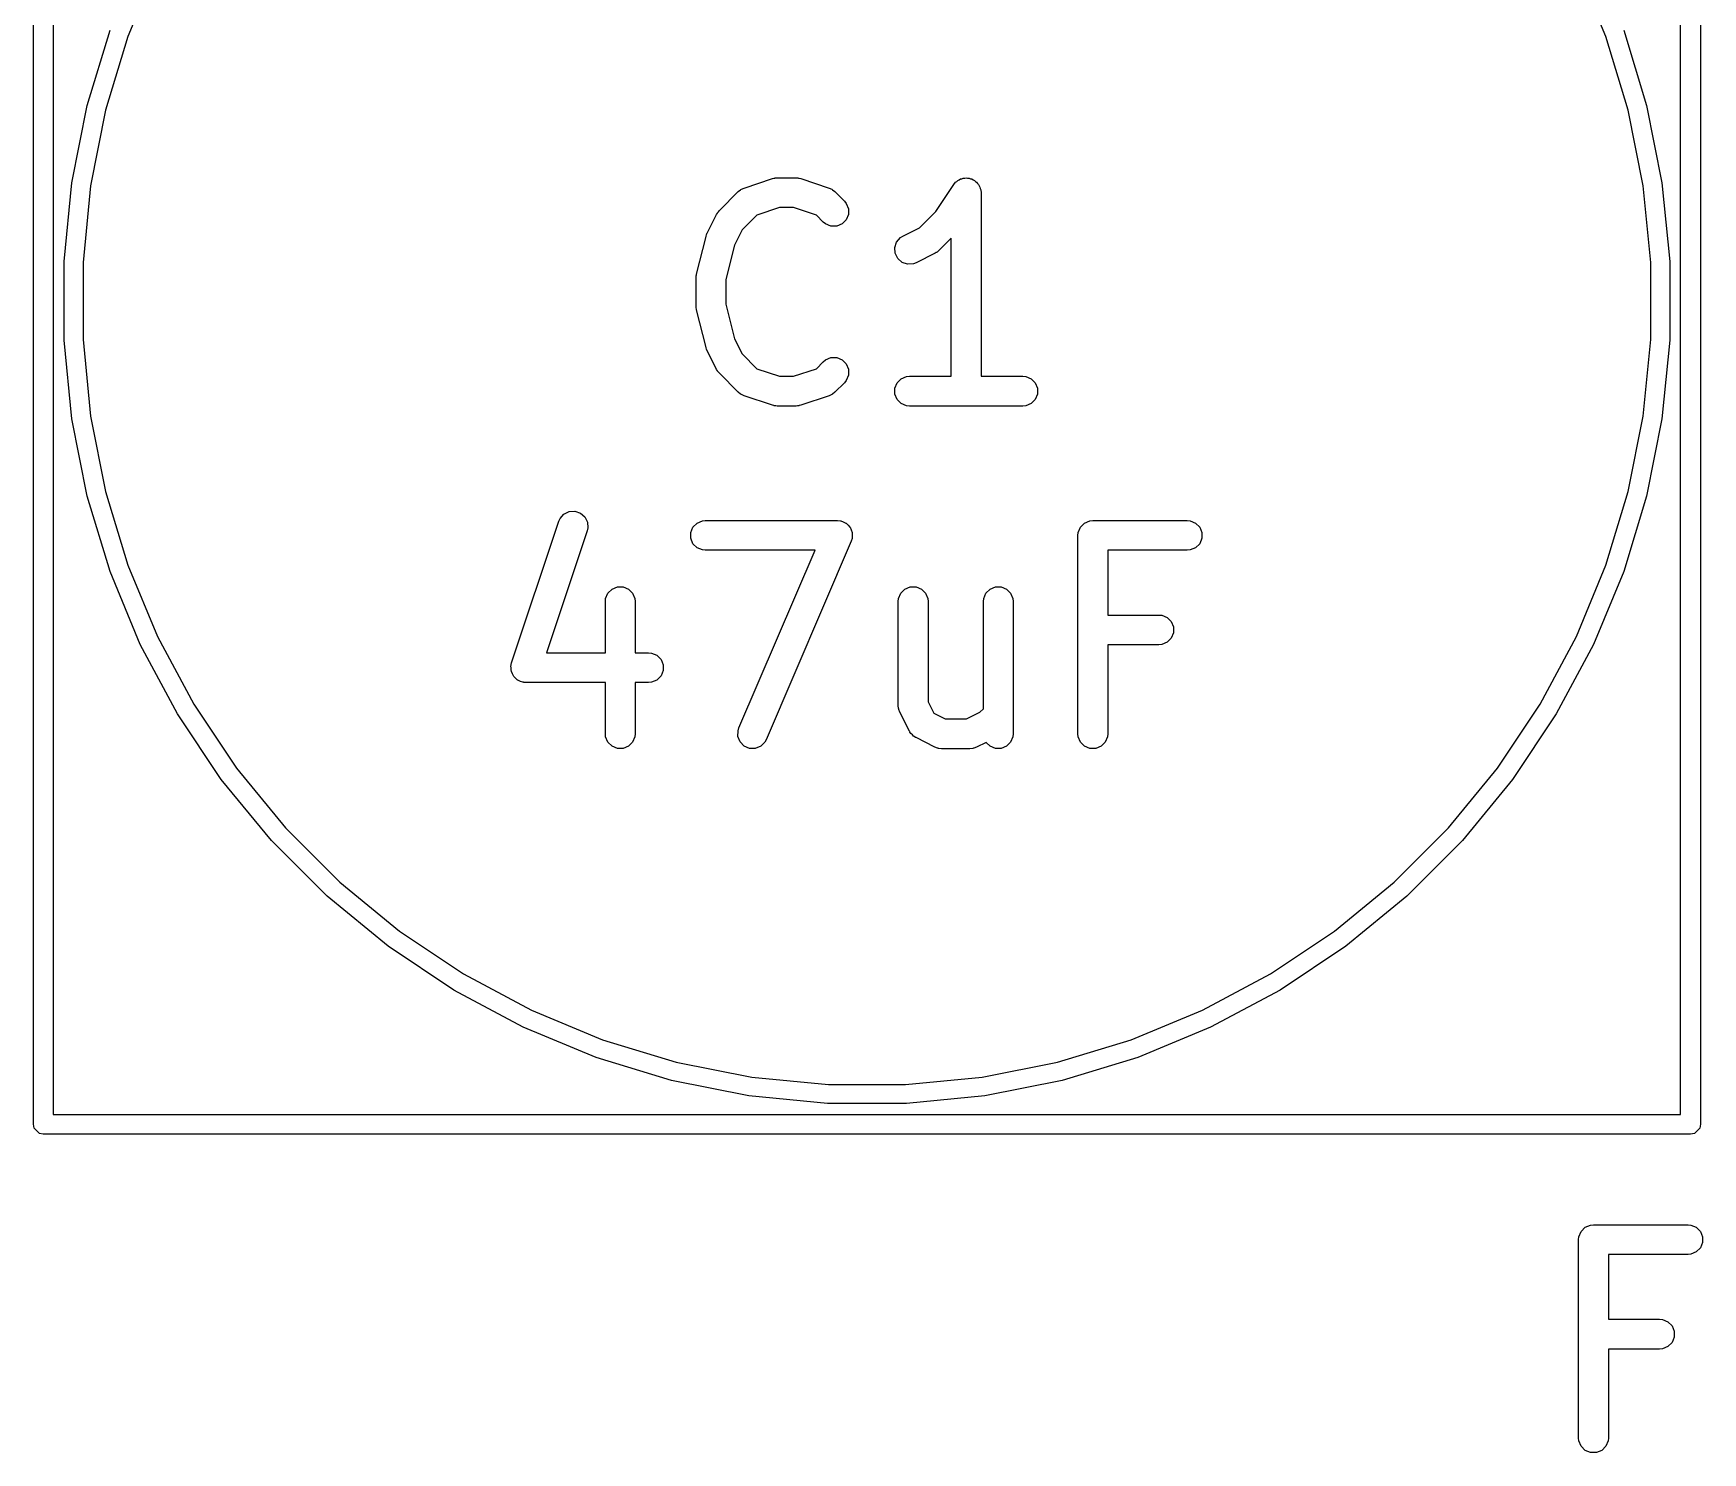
# Model space of a CAD drawing. Header units: inches. Extents: x 4.65 to 7.43, y -3.99 to -2.61.
# Drawn here: x 4.9856 to 5.3168, y -3.9645 to -3.6829 of the extents above; entities that cross this region are included whole.
import ezdxf

# ---------------------------------------------------------------- set-up
doc = ezdxf.new("R2010")
doc.units = ezdxf.units.IN
doc.header["$MEASUREMENT"] = 0
doc.layers.add('BLACK', color=250, linetype='CONTINUOUS')

msp = doc.modelspace()

# ---------------------------------------------------------------- linework, layer by layer
at = {"layer": 'BLACK', "linetype": 'CONTINUOUS'}
for p, q in [((4.98565, -3.89939), (4.98565, -3.61198)), ((5.31635, -3.61198), (5.31635, -3.89939)), ((4.98958, -3.6128), (4.98958, -3.89742)), ((5.31242, -3.89742), (5.31242, -3.6128)), ((5.01025, -3.66943), (5.0044, -3.68355)), ((5.2976, -3.68355), (5.29175, -3.66943)), ((4.99633, -3.69726), (5.00087, -3.68228)), ((5.0044, -3.68355), (4.99997, -3.69817)), ((5.30203, -3.69817), (5.2976, -3.68355)), ((5.30113, -3.68228), (5.30567, -3.69726)), ((4.99328, -3.7126), (4.99633, -3.69726)), ((4.99997, -3.69817), (4.99699, -3.71315)), ((5.30501, -3.71315), (5.30203, -3.69817)), ((5.30567, -3.69726), (5.30872, -3.7126)), ((5.12663, -3.71361), (5.13226, -3.71173)), ((5.13226, -3.71173), (5.13254, -3.71167)), ((5.13254, -3.71167), (5.13261, -3.71164)), ((5.13261, -3.71164), (5.13272, -3.71163)), ((5.13272, -3.71163), (5.13282, -3.71161)), ((5.13282, -3.71161), (5.1329, -3.71161)), ((5.1329, -3.71161), (5.13319, -3.71158)), ((5.13319, -3.71158), (5.13694, -3.71158)), ((5.13694, -3.71158), (5.13723, -3.71161)), ((5.13723, -3.71161), (5.13731, -3.71161)), ((5.13731, -3.71161), (5.13741, -3.71163)), ((5.13741, -3.71163), (5.13752, -3.71164)), ((5.13752, -3.71164), (5.13759, -3.71167)), ((5.13759, -3.71167), (5.13787, -3.71173)), ((5.13787, -3.71173), (5.1435, -3.71361)), ((5.16904, -3.71208), (5.16931, -3.71197)), ((5.16931, -3.71197), (5.16955, -3.71181)), ((5.16955, -3.71181), (5.16984, -3.71175)), ((5.16984, -3.71175), (5.17011, -3.71164)), ((5.17011, -3.71164), (5.1704, -3.71164)), ((5.1704, -3.71164), (5.17068, -3.71158)), ((5.17068, -3.71158), (5.17097, -3.71164)), ((5.17097, -3.71164), (5.17126, -3.71164)), ((5.17126, -3.71164), (5.17153, -3.71175)), ((5.17153, -3.71175), (5.17181, -3.71181)), ((5.17181, -3.71181), (5.17206, -3.71197)), ((5.17206, -3.71197), (5.17233, -3.71208)), ((4.99174, -3.72818), (4.99328, -3.7126)), ((4.99699, -3.71315), (4.99549, -3.72836)), ((5.12173, -3.71807), (5.12548, -3.71432)), ((5.12548, -3.71432), (5.12592, -3.71396)), ((5.12592, -3.71396), (5.12602, -3.71392)), ((5.12602, -3.71392), (5.1261, -3.71385)), ((5.1261, -3.71385), (5.12663, -3.71361)), ((5.1435, -3.71361), (5.14403, -3.71385)), ((5.14403, -3.71385), (5.14411, -3.71392)), ((5.14411, -3.71392), (5.1442, -3.71396)), ((5.1442, -3.71396), (5.14465, -3.71432)), ((5.14465, -3.71432), (5.14653, -3.7162)), ((5.16464, -3.71828), (5.16823, -3.7129)), ((5.16823, -3.71289), (5.16859, -3.71245)), ((5.16823, -3.7129), (5.16823, -3.71289)), ((5.16823, -3.7129), (5.16823, -3.7129)), ((5.16823, -3.7129), (5.16823, -3.7129)), ((5.16859, -3.71245), (5.16884, -3.71229)), ((5.16884, -3.71229), (5.16904, -3.71208)), ((5.17233, -3.71208), (5.17253, -3.71229)), ((5.17253, -3.71229), (5.17277, -3.71245)), ((5.17277, -3.71245), (5.17293, -3.71269)), ((5.17293, -3.71269), (5.17314, -3.7129)), ((5.17314, -3.7129), (5.17325, -3.71316)), ((5.17325, -3.71316), (5.17341, -3.7134)), ((5.17341, -3.7134), (5.17347, -3.71369)), ((5.17347, -3.71369), (5.17358, -3.71396)), ((5.17358, -3.71396), (5.17364, -3.71453)), ((5.17364, -3.71453), (5.17364, -3.71453)), ((5.17364, -3.71453), (5.17364, -3.71453)), ((5.17364, -3.71453), (5.17364, -3.71454)), ((5.17364, -3.71454), (5.17364, -3.75095)), ((5.30651, -3.72836), (5.30501, -3.71315)), ((5.30872, -3.7126), (5.31026, -3.72818)), ((5.12117, -3.71884), (5.12133, -3.71859)), ((5.12133, -3.71859), (5.12136, -3.71852)), ((5.12136, -3.71852), (5.12143, -3.71844)), ((5.12143, -3.71844), (5.12148, -3.71835)), ((5.12148, -3.71835), (5.12154, -3.7183)), ((5.12154, -3.7183), (5.12173, -3.71807)), ((5.13367, -3.71749), (5.12916, -3.71899)), ((5.13646, -3.71749), (5.13367, -3.71749)), ((5.14097, -3.71899), (5.13646, -3.71749)), ((5.14653, -3.7162), (5.14689, -3.71665)), ((5.14689, -3.71665), (5.14733, -3.71771)), ((5.14733, -3.71771), (5.14733, -3.71886)), ((5.16144, -3.72148), (5.16464, -3.71828)), ((5.1193, -3.72259), (5.12117, -3.71884)), ((5.12624, -3.72191), (5.12473, -3.72494)), ((5.12916, -3.71899), (5.12624, -3.72191)), ((5.14235, -3.72037), (5.14097, -3.71899)), ((5.1428, -3.72074), (5.14235, -3.72037)), ((5.14386, -3.72118), (5.1428, -3.72074)), ((5.14501, -3.72118), (5.14386, -3.72118)), ((5.14608, -3.72074), (5.14501, -3.72118)), ((5.14689, -3.71993), (5.14608, -3.72074)), ((5.14733, -3.71886), (5.14689, -3.71993)), ((5.15812, -3.72314), (5.16144, -3.72148)), ((5.1172, -3.73069), (5.11908, -3.72319)), ((5.11908, -3.72319), (5.11909, -3.72315)), ((5.11909, -3.72313), (5.11919, -3.72289)), ((5.11909, -3.72315), (5.11909, -3.72313)), ((5.11919, -3.72289), (5.11927, -3.72265)), ((5.11927, -3.72265), (5.11928, -3.72263)), ((5.11928, -3.72263), (5.1193, -3.72259)), ((5.12473, -3.72494), (5.12302, -3.73177)), ((5.15651, -3.72542), (5.15687, -3.72432)), ((5.15687, -3.72432), (5.15763, -3.72345)), ((5.15763, -3.72345), (5.15812, -3.72314)), ((5.16773, -3.72354), (5.16527, -3.726)), ((5.16773, -3.75095), (5.16773, -3.72354)), ((4.99174, -3.72836), (4.99174, -3.72818)), ((4.99174, -3.74382), (4.99174, -3.72836)), ((4.99549, -3.72836), (4.99549, -3.74364)), ((5.15659, -3.72656), (5.15651, -3.72542)), ((5.1571, -3.7276), (5.15659, -3.72656)), ((5.15797, -3.72835), (5.1571, -3.7276)), ((5.15907, -3.72871), (5.15797, -3.72835)), ((5.16076, -3.72843), (5.16022, -3.72863)), ((5.16451, -3.72655), (5.16076, -3.72843)), ((5.16475, -3.72639), (5.16451, -3.72655)), ((5.16483, -3.72637), (5.16475, -3.72639)), ((5.16491, -3.7263), (5.16483, -3.72637)), ((5.165, -3.72624), (5.16491, -3.7263)), ((5.16505, -3.72618), (5.165, -3.72624)), ((5.16527, -3.726), (5.16505, -3.72618)), ((5.30651, -3.74364), (5.30651, -3.72836)), ((5.31026, -3.72818), (5.31026, -3.74382)), ((5.11711, -3.73141), (5.11712, -3.73131)), ((5.11711, -3.73703), (5.11711, -3.73141)), ((5.11712, -3.73127), (5.11715, -3.73105)), ((5.11712, -3.73131), (5.11712, -3.73127)), ((5.11715, -3.73105), (5.11717, -3.73083)), ((5.11717, -3.73083), (5.11719, -3.73079)), ((5.11719, -3.73079), (5.1172, -3.73069)), ((5.12302, -3.73177), (5.12302, -3.73667)), ((5.16022, -3.72863), (5.15907, -3.72871)), ((5.11712, -3.73713), (5.11711, -3.73703)), ((5.11712, -3.73718), (5.11712, -3.73713)), ((5.11715, -3.73739), (5.11712, -3.73718)), ((5.11717, -3.73761), (5.11715, -3.73739)), ((5.11719, -3.73765), (5.11717, -3.73761)), ((5.1172, -3.73775), (5.11719, -3.73765)), ((5.11908, -3.74525), (5.1172, -3.73775)), ((5.12302, -3.73667), (5.12473, -3.7435)), ((4.99328, -3.7594), (4.99174, -3.74382)), ((4.99549, -3.74364), (4.99699, -3.75885)), ((5.12473, -3.7435), (5.12624, -3.74653)), ((5.30501, -3.75885), (5.30651, -3.74364)), ((5.31026, -3.74382), (5.30872, -3.7594)), ((5.11909, -3.74529), (5.11908, -3.74525)), ((5.11909, -3.74531), (5.11909, -3.74529)), ((5.11918, -3.74555), (5.11909, -3.74531)), ((5.11927, -3.74579), (5.11918, -3.74555)), ((5.11928, -3.74581), (5.11927, -3.74579)), ((5.1193, -3.74585), (5.11928, -3.74581)), ((5.12117, -3.7496), (5.1193, -3.74585)), ((5.12624, -3.74653), (5.12916, -3.74945)), ((5.14097, -3.74945), (5.14235, -3.74807)), ((5.14235, -3.74807), (5.1428, -3.7477)), ((5.1428, -3.7477), (5.14386, -3.74726)), ((5.14386, -3.74726), (5.14501, -3.74726)), ((5.14501, -3.74726), (5.14608, -3.7477)), ((5.14608, -3.7477), (5.14689, -3.74852)), ((5.12133, -3.74985), (5.12117, -3.7496)), ((5.12136, -3.74992), (5.12133, -3.74985)), ((5.12143, -3.75), (5.12136, -3.74992)), ((5.12148, -3.75009), (5.12143, -3.75)), ((5.12154, -3.75014), (5.12148, -3.75009)), ((5.12173, -3.75037), (5.12154, -3.75014)), ((5.12548, -3.75412), (5.12173, -3.75037)), ((5.12916, -3.74945), (5.13367, -3.75095)), ((5.13367, -3.75095), (5.13646, -3.75095)), ((5.13646, -3.75095), (5.14097, -3.74945)), ((5.14689, -3.74852), (5.14733, -3.74958)), ((5.14733, -3.75073), (5.14689, -3.7518)), ((5.14733, -3.74958), (5.14733, -3.75073)), ((5.15698, -3.75227), (5.1578, -3.75145)), ((5.1578, -3.75145), (5.15886, -3.75101)), ((5.15886, -3.75101), (5.15944, -3.75095)), ((5.15944, -3.75095), (5.16773, -3.75095)), ((5.17364, -3.75095), (5.18193, -3.75095)), ((5.18193, -3.75095), (5.18251, -3.75101)), ((5.18251, -3.75101), (5.18357, -3.75145)), ((5.18357, -3.75145), (5.18439, -3.75227)), ((5.12592, -3.75449), (5.12548, -3.75412)), ((5.12602, -3.75453), (5.12592, -3.75449)), ((5.1261, -3.7546), (5.12602, -3.75453)), ((5.12663, -3.75483), (5.1261, -3.7546)), ((5.13226, -3.75671), (5.12663, -3.75483)), ((5.1435, -3.75483), (5.13787, -3.75671)), ((5.14403, -3.7546), (5.1435, -3.75483)), ((5.14411, -3.75453), (5.14403, -3.7546)), ((5.1442, -3.75449), (5.14411, -3.75453)), ((5.14465, -3.75412), (5.1442, -3.75449)), ((5.14653, -3.75224), (5.14465, -3.75412)), ((5.14689, -3.7518), (5.14653, -3.75224)), ((5.15654, -3.75333), (5.15698, -3.75227)), ((5.15654, -3.75448), (5.15654, -3.75333)), ((5.15698, -3.75555), (5.15654, -3.75448)), ((5.18439, -3.75227), (5.18483, -3.75333)), ((5.18483, -3.75448), (5.18439, -3.75555)), ((5.18483, -3.75333), (5.18483, -3.75448)), ((5.13254, -3.75677), (5.13226, -3.75671)), ((5.13261, -3.7568), (5.13254, -3.75677)), ((5.13272, -3.75681), (5.13261, -3.7568)), ((5.13282, -3.75684), (5.13272, -3.75681)), ((5.1329, -3.75683), (5.13282, -3.75684)), ((5.13319, -3.75686), (5.1329, -3.75683)), ((5.13694, -3.75686), (5.13319, -3.75686)), ((5.13723, -3.75683), (5.13694, -3.75686)), ((5.13731, -3.75684), (5.13723, -3.75683)), ((5.13741, -3.75681), (5.13731, -3.75684)), ((5.13752, -3.7568), (5.13741, -3.75681)), ((5.13759, -3.75677), (5.13752, -3.7568)), ((5.13787, -3.75671), (5.13759, -3.75677)), ((5.1578, -3.75636), (5.15698, -3.75555)), ((5.15886, -3.7568), (5.1578, -3.75636)), ((5.15944, -3.75686), (5.15886, -3.7568)), ((5.18193, -3.75686), (5.15944, -3.75686)), ((5.18251, -3.7568), (5.18193, -3.75686)), ((5.18357, -3.75636), (5.18251, -3.7568)), ((5.18439, -3.75555), (5.18357, -3.75636)), ((4.99633, -3.77474), (4.99328, -3.7594)), ((4.99699, -3.75885), (4.99997, -3.77383)), ((5.30203, -3.77383), (5.30501, -3.75885)), ((5.30872, -3.7594), (5.30567, -3.77474)), ((5.00087, -3.78972), (4.99633, -3.77474)), ((4.99997, -3.77383), (5.0044, -3.78845)), ((5.2976, -3.78845), (5.30203, -3.77383)), ((5.30567, -3.77474), (5.30113, -3.78972)), ((5.09088, -3.77833), (5.09191, -3.77781)), ((5.09191, -3.77781), (5.09306, -3.77773)), ((5.09306, -3.77773), (5.09416, -3.7781)), ((5.09416, -3.7781), (5.09503, -3.77885)), ((5.08052, -3.80785), (5.08989, -3.77973)), ((5.08989, -3.77973), (5.09013, -3.7792)), ((5.09013, -3.7792), (5.09088, -3.77833)), ((5.09503, -3.77885), (5.09554, -3.77988)), ((5.09562, -3.78103), (5.0955, -3.7816)), ((5.09554, -3.77988), (5.09562, -3.78103)), ((5.11605, -3.78196), (5.11649, -3.7809)), ((5.11649, -3.7809), (5.1173, -3.78008)), ((5.1173, -3.78008), (5.11837, -3.77964)), ((5.11837, -3.77964), (5.11894, -3.77958)), ((5.11894, -3.77958), (5.14519, -3.77958)), ((5.14519, -3.77958), (5.14576, -3.77964)), ((5.14576, -3.77964), (5.14578, -3.77965)), ((5.14578, -3.77965), (5.1458, -3.77965)), ((5.1458, -3.77965), (5.14631, -3.77987)), ((5.14631, -3.77987), (5.14683, -3.78008)), ((5.14683, -3.78008), (5.14684, -3.78009)), ((5.14684, -3.78009), (5.14686, -3.7801)), ((5.14686, -3.7801), (5.14725, -3.7805)), ((5.14725, -3.7805), (5.14764, -3.7809)), ((5.14764, -3.7809), (5.14765, -3.78091)), ((5.14765, -3.78091), (5.14766, -3.78093)), ((5.14766, -3.78093), (5.14787, -3.78144)), ((5.14787, -3.78144), (5.14808, -3.78196)), ((5.19291, -3.78196), (5.19335, -3.7809)), ((5.19335, -3.7809), (5.19417, -3.78008)), ((5.19417, -3.78008), (5.19523, -3.77964)), ((5.19523, -3.77964), (5.19581, -3.77958)), ((5.19581, -3.77958), (5.21455, -3.77958)), ((5.21455, -3.77958), (5.21513, -3.77964)), ((5.21513, -3.77964), (5.21619, -3.78008)), ((5.21619, -3.78008), (5.21701, -3.7809)), ((5.21701, -3.7809), (5.21745, -3.78196)), ((5.0955, -3.7816), (5.08742, -3.80583)), ((5.11605, -3.78311), (5.11605, -3.78196)), ((5.11649, -3.78418), (5.11605, -3.78311)), ((5.1173, -3.78499), (5.11649, -3.78418)), ((5.1479, -3.7837), (5.13103, -3.82307)), ((5.14808, -3.78315), (5.1479, -3.7837)), ((5.14808, -3.78196), (5.14808, -3.78198)), ((5.14808, -3.78198), (5.14809, -3.782)), ((5.14809, -3.782), (5.14808, -3.78255)), ((5.14808, -3.78255), (5.14808, -3.78311)), ((5.14808, -3.78311), (5.14808, -3.78313)), ((5.14808, -3.78313), (5.14808, -3.78315)), ((5.19285, -3.78254), (5.19291, -3.78196)), ((5.19285, -3.82191), (5.19285, -3.78254)), ((5.21701, -3.78418), (5.21619, -3.78499)), ((5.21745, -3.78311), (5.21701, -3.78418)), ((5.21745, -3.78196), (5.21745, -3.78311)), ((5.11837, -3.78543), (5.1173, -3.78499)), ((5.11894, -3.78549), (5.11837, -3.78543)), ((5.14071, -3.78549), (5.11894, -3.78549)), ((5.1256, -3.82074), (5.14071, -3.78549)), ((5.21455, -3.78549), (5.19876, -3.78549)), ((5.19876, -3.78549), (5.19876, -3.79833)), ((5.21513, -3.78543), (5.21455, -3.78549)), ((5.21619, -3.78499), (5.21513, -3.78543)), ((5.00686, -3.80417), (5.00087, -3.78972)), ((5.0044, -3.78845), (5.01025, -3.80257)), ((5.29175, -3.80257), (5.2976, -3.78845)), ((5.30113, -3.78972), (5.29514, -3.80417)), ((5.09917, -3.79508), (5.09961, -3.79402)), ((5.09961, -3.79402), (5.10043, -3.7932)), ((5.10043, -3.7932), (5.10149, -3.79276)), ((5.10149, -3.79276), (5.10264, -3.79276)), ((5.10264, -3.79276), (5.10371, -3.7932)), ((5.10371, -3.7932), (5.10452, -3.79402)), ((5.10452, -3.79402), (5.10496, -3.79508)), ((5.15729, -3.79508), (5.15773, -3.79402)), ((5.15773, -3.79402), (5.15855, -3.7932)), ((5.15855, -3.7932), (5.15961, -3.79276)), ((5.15961, -3.79276), (5.16076, -3.79276)), ((5.16076, -3.79276), (5.16183, -3.7932)), ((5.16183, -3.7932), (5.16264, -3.79402)), ((5.16264, -3.79402), (5.16308, -3.79508)), ((5.17416, -3.79508), (5.1746, -3.79402)), ((5.1746, -3.79402), (5.17542, -3.7932)), ((5.17542, -3.7932), (5.17648, -3.79276)), ((5.17648, -3.79276), (5.17763, -3.79276)), ((5.17763, -3.79276), (5.1787, -3.7932)), ((5.1787, -3.7932), (5.17951, -3.79402)), ((5.17951, -3.79402), (5.17995, -3.79508)), ((5.09912, -3.79566), (5.09917, -3.79508)), ((5.09912, -3.80583), (5.09912, -3.79566)), ((5.10496, -3.79508), (5.10502, -3.79566)), ((5.10502, -3.79566), (5.10502, -3.80583)), ((5.15723, -3.79566), (5.15729, -3.79508)), ((5.15723, -3.81628), (5.15723, -3.79566)), ((5.16308, -3.79508), (5.16314, -3.79566)), ((5.16314, -3.79566), (5.16314, -3.81558)), ((5.17411, -3.79566), (5.17416, -3.79508)), ((5.17411, -3.81693), (5.17411, -3.79566)), ((5.17995, -3.79508), (5.18001, -3.79566)), ((5.18001, -3.79566), (5.18001, -3.82191)), ((5.19876, -3.79833), (5.20893, -3.79833)), ((5.20893, -3.79833), (5.20951, -3.79839)), ((5.20951, -3.79839), (5.21057, -3.79883)), ((5.21057, -3.79883), (5.21138, -3.79964)), ((5.21138, -3.79964), (5.21183, -3.80071)), ((5.21183, -3.80071), (5.21183, -3.80186)), ((5.01424, -3.81797), (5.00686, -3.80417)), ((5.01025, -3.80257), (5.01745, -3.81605)), ((5.20893, -3.80424), (5.19876, -3.80424)), ((5.19876, -3.80424), (5.19876, -3.82191)), ((5.20951, -3.80418), (5.20893, -3.80424)), ((5.21057, -3.80374), (5.20951, -3.80418)), ((5.21138, -3.80292), (5.21057, -3.80374)), ((5.21183, -3.80186), (5.21138, -3.80292)), ((5.28455, -3.81605), (5.29175, -3.80257)), ((5.29514, -3.80417), (5.28776, -3.81797)), ((5.08045, -3.80813), (5.08052, -3.80785)), ((5.08742, -3.80583), (5.09912, -3.80583)), ((5.10502, -3.80583), (5.10769, -3.80583)), ((5.10769, -3.80583), (5.10827, -3.80589)), ((5.10827, -3.80589), (5.10933, -3.80633)), ((5.10933, -3.80633), (5.11015, -3.80714)), ((5.11015, -3.80714), (5.11059, -3.80821)), ((5.08039, -3.80841), (5.08042, -3.80827)), ((5.08042, -3.80889), (5.08039, -3.80841)), ((5.08042, -3.80821), (5.08045, -3.80813)), ((5.08042, -3.80827), (5.08042, -3.80821)), ((5.08042, -3.80936), (5.08042, -3.80889)), ((5.08047, -3.80946), (5.08042, -3.80936)), ((5.08047, -3.80956), (5.08047, -3.80946)), ((5.08068, -3.80999), (5.08047, -3.80956)), ((5.08087, -3.81042), (5.08068, -3.80999)), ((5.08094, -3.8105), (5.08087, -3.81042)), ((5.08099, -3.81059), (5.08094, -3.8105)), ((5.08135, -3.8109), (5.08099, -3.81059)), ((5.08168, -3.81124), (5.08135, -3.8109)), ((5.08178, -3.81128), (5.08168, -3.81124)), ((5.08186, -3.81135), (5.08178, -3.81128)), ((5.08231, -3.8115), (5.08186, -3.81135)), ((5.10933, -3.81124), (5.10827, -3.81168)), ((5.11015, -3.81042), (5.10933, -3.81124)), ((5.11059, -3.80936), (5.11015, -3.81042)), ((5.11059, -3.80821), (5.11059, -3.80936)), ((5.08274, -3.81168), (5.08231, -3.8115)), ((5.0829, -3.81169), (5.08274, -3.81168)), ((5.08295, -3.81171), (5.0829, -3.81169)), ((5.08303, -3.81171), (5.08295, -3.81171)), ((5.08332, -3.81174), (5.08303, -3.81171)), ((5.09912, -3.81174), (5.08332, -3.81174)), ((5.09912, -3.82191), (5.09912, -3.81174)), ((5.10769, -3.81174), (5.10502, -3.81174)), ((5.10502, -3.81174), (5.10502, -3.82191)), ((5.10827, -3.81168), (5.10769, -3.81174)), ((5.02293, -3.83098), (5.01424, -3.81797)), ((5.01745, -3.81605), (5.02594, -3.82875)), ((5.15729, -3.81686), (5.15723, -3.81628)), ((5.15733, -3.81696), (5.15729, -3.81686)), ((5.15734, -3.81706), (5.15733, -3.81696)), ((5.15754, -3.8176), (5.15734, -3.81706)), ((5.15942, -3.82135), (5.15754, -3.8176)), ((5.16314, -3.81558), (5.16426, -3.81783)), ((5.16426, -3.81783), (5.16651, -3.81895)), ((5.17074, -3.81895), (5.17343, -3.8176)), ((5.17343, -3.8176), (5.17411, -3.81693)), ((5.27606, -3.82875), (5.28455, -3.81605)), ((5.28776, -3.81797), (5.27907, -3.83098)), ((5.12541, -3.82245), (5.12543, -3.82129)), ((5.12543, -3.82129), (5.1256, -3.82074)), ((5.16651, -3.81895), (5.17074, -3.81895)), ((5.09917, -3.82248), (5.09912, -3.82191)), ((5.09961, -3.82355), (5.09917, -3.82248)), ((5.10043, -3.82436), (5.09961, -3.82355)), ((5.10149, -3.8248), (5.10043, -3.82436)), ((5.10371, -3.82436), (5.10264, -3.8248)), ((5.10452, -3.82355), (5.10371, -3.82436)), ((5.10496, -3.82248), (5.10452, -3.82355)), ((5.10502, -3.82191), (5.10496, -3.82248)), ((5.12584, -3.82352), (5.12541, -3.82245)), ((5.12664, -3.82434), (5.12584, -3.82352)), ((5.1277, -3.8248), (5.12664, -3.82434)), ((5.12993, -3.82438), (5.12886, -3.82481)), ((5.13075, -3.82358), (5.12993, -3.82438)), ((5.13103, -3.82307), (5.13075, -3.82358)), ((5.15948, -3.82145), (5.15942, -3.82135)), ((5.1595, -3.82149), (5.15948, -3.82145)), ((5.15954, -3.82155), (5.1595, -3.82149)), ((5.15973, -3.82184), (5.15954, -3.82155)), ((5.16001, -3.82208), (5.15973, -3.82184)), ((5.16025, -3.82236), (5.16001, -3.82208)), ((5.16054, -3.82255), (5.16025, -3.82236)), ((5.1606, -3.8226), (5.16054, -3.82255)), ((5.16064, -3.82261), (5.1606, -3.8226)), ((5.16074, -3.82267), (5.16064, -3.82261)), ((5.16449, -3.82455), (5.16074, -3.82267)), ((5.16503, -3.82475), (5.16449, -3.82455)), ((5.17276, -3.82455), (5.17221, -3.82475)), ((5.17465, -3.8236), (5.17276, -3.82455)), ((5.17542, -3.82436), (5.17465, -3.8236)), ((5.17648, -3.8248), (5.17542, -3.82436)), ((5.1787, -3.82436), (5.17763, -3.8248)), ((5.17951, -3.82355), (5.1787, -3.82436)), ((5.17995, -3.82248), (5.17951, -3.82355)), ((5.18001, -3.82191), (5.17995, -3.82248)), ((5.19291, -3.82248), (5.19285, -3.82191)), ((5.19335, -3.82355), (5.19291, -3.82248)), ((5.19417, -3.82436), (5.19335, -3.82355)), ((5.19523, -3.8248), (5.19417, -3.82436)), ((5.19745, -3.82436), (5.19638, -3.8248)), ((5.19826, -3.82355), (5.19745, -3.82436)), ((5.1987, -3.82248), (5.19826, -3.82355)), ((5.19876, -3.82191), (5.1987, -3.82248)), ((5.10264, -3.8248), (5.10149, -3.8248)), ((5.12886, -3.82481), (5.1277, -3.8248)), ((5.16514, -3.82476), (5.16503, -3.82475)), ((5.16523, -3.8248), (5.16514, -3.82476)), ((5.16581, -3.82486), (5.16523, -3.8248)), ((5.17143, -3.82486), (5.16581, -3.82486)), ((5.17201, -3.8248), (5.17143, -3.82486)), ((5.17211, -3.82476), (5.17201, -3.8248)), ((5.17221, -3.82475), (5.17211, -3.82476)), ((5.17763, -3.8248), (5.17648, -3.8248)), ((5.19638, -3.8248), (5.19523, -3.8248)), ((5.03286, -3.84308), (5.02293, -3.83098)), ((5.02594, -3.82875), (5.03563, -3.84056)), ((5.26637, -3.84056), (5.27606, -3.82875)), ((5.27907, -3.83098), (5.26914, -3.84308)), ((5.03563, -3.84056), (5.04644, -3.85137)), ((5.25556, -3.85137), (5.26637, -3.84056)), ((5.04392, -3.85414), (5.03286, -3.84308)), ((5.26914, -3.84308), (5.25808, -3.85414)), ((5.05602, -3.86407), (5.04392, -3.85414)), ((5.04644, -3.85137), (5.05825, -3.86106)), ((5.24375, -3.86106), (5.25556, -3.85137)), ((5.25808, -3.85414), (5.24598, -3.86407)), ((5.06903, -3.87276), (5.05602, -3.86407)), ((5.05825, -3.86106), (5.07095, -3.86955)), ((5.23105, -3.86955), (5.24375, -3.86106)), ((5.24598, -3.86407), (5.23297, -3.87276)), ((5.07095, -3.86955), (5.08443, -3.87675)), ((5.21757, -3.87675), (5.23105, -3.86955)), ((5.08283, -3.88014), (5.06903, -3.87276)), ((5.23297, -3.87276), (5.21917, -3.88014)), ((5.08443, -3.87675), (5.09855, -3.8826)), ((5.20345, -3.8826), (5.21757, -3.87675)), ((5.09728, -3.88613), (5.08283, -3.88014)), ((5.21917, -3.88014), (5.20472, -3.88613)), ((5.09855, -3.8826), (5.11317, -3.88703)), ((5.18883, -3.88703), (5.20345, -3.8826)), ((5.11226, -3.89067), (5.09728, -3.88613)), ((5.11317, -3.88703), (5.12815, -3.89001)), ((5.17385, -3.89001), (5.18883, -3.88703)), ((5.20472, -3.88613), (5.18974, -3.89067)), ((5.1276, -3.89372), (5.11226, -3.89067)), ((5.12815, -3.89001), (5.14336, -3.89151)), ((5.15864, -3.89151), (5.17385, -3.89001)), ((5.18974, -3.89067), (5.1744, -3.89372)), ((5.14318, -3.89526), (5.1276, -3.89372)), ((5.14336, -3.89151), (5.15864, -3.89151)), ((5.1744, -3.89372), (5.15882, -3.89526)), ((4.98958, -3.89742), (5.31242, -3.89742)), ((5.15882, -3.89526), (5.14318, -3.89526)), ((4.9858, -3.90014), (4.98565, -3.89939)), ((4.98686, -3.9012), (4.9858, -3.90014)), ((5.3162, -3.90014), (5.31514, -3.9012)), ((5.31635, -3.89939), (5.3162, -3.90014)), ((4.98761, -3.90135), (4.98686, -3.9012)), ((5.31439, -3.90135), (4.98761, -3.90135)), ((5.31514, -3.9012), (5.31439, -3.90135)), ((5.29224, -3.9217), (5.29268, -3.92064)), ((5.29268, -3.92064), (5.2935, -3.91982)), ((5.2935, -3.91982), (5.29456, -3.91938)), ((5.29456, -3.91938), (5.29514, -3.91932)), ((5.29514, -3.91932), (5.31389, -3.91932)), ((5.31389, -3.91932), (5.31446, -3.91938)), ((5.31446, -3.91938), (5.31553, -3.91982)), ((5.31553, -3.91982), (5.31634, -3.92064)), ((5.31634, -3.92064), (5.31678, -3.9217)), ((5.29219, -3.92228), (5.29224, -3.9217)), ((5.29219, -3.96165), (5.29219, -3.92228)), ((5.31634, -3.92392), (5.31553, -3.92473)), ((5.31678, -3.92285), (5.31634, -3.92392)), ((5.31678, -3.9217), (5.31678, -3.92285)), ((5.31389, -3.92523), (5.29809, -3.92523)), ((5.29809, -3.92523), (5.29809, -3.93807)), ((5.31446, -3.92517), (5.31389, -3.92523)), ((5.31553, -3.92473), (5.31446, -3.92517)), ((5.29809, -3.93807), (5.30826, -3.93807)), ((5.30826, -3.93807), (5.30884, -3.93813)), ((5.30884, -3.93813), (5.3099, -3.93857)), ((5.3099, -3.93857), (5.31072, -3.93938)), ((5.31072, -3.93938), (5.31116, -3.94045)), ((5.31116, -3.94045), (5.31116, -3.9416)), ((5.3099, -3.94348), (5.30884, -3.94392)), ((5.31072, -3.94266), (5.3099, -3.94348)), ((5.31116, -3.9416), (5.31072, -3.94266)), ((5.30826, -3.94398), (5.29809, -3.94398)), ((5.29809, -3.94398), (5.29809, -3.96165)), ((5.30884, -3.94392), (5.30826, -3.94398)), ((5.29224, -3.96222), (5.29219, -3.96165)), ((5.29268, -3.96329), (5.29224, -3.96222)), ((5.2935, -3.9641), (5.29268, -3.96329)), ((5.29759, -3.96329), (5.29678, -3.9641)), ((5.29803, -3.96222), (5.29759, -3.96329)), ((5.29809, -3.96165), (5.29803, -3.96222)), ((5.29456, -3.96454), (5.2935, -3.9641)), ((5.29571, -3.96454), (5.29456, -3.96454)), ((5.29678, -3.9641), (5.29571, -3.96454))]:
    msp.add_line(p, q, dxfattribs=at)

doc.saveas('drawing.dxf')
